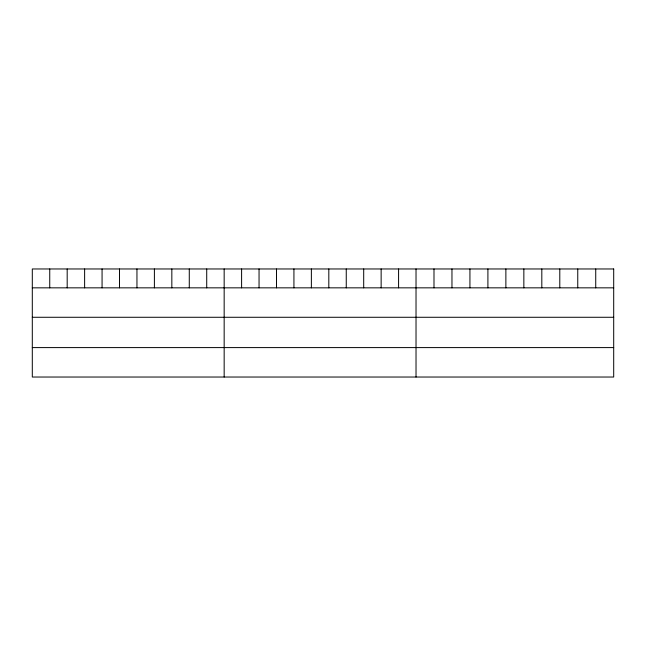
<?xml version="1.0" encoding="UTF-8"?>
<svg xmlns="http://www.w3.org/2000/svg" width="646" height="646" viewBox="0 0 646 646"><rect width="100%" height="100%" fill="white"/><g stroke="black" fill="none" stroke-linecap="round" stroke-linejoin="round"><path stroke-width="0.97" d="M32.3 287.841L613.7 287.841M32.3 317.275L613.7 317.275M32.3 347.596L613.7 347.596M595.733 268.97L595.733 287.841M577.758 268.97L577.758 287.841M559.791 268.97L559.791 287.841M541.816 268.97L541.816 287.841M523.849 268.97L523.849 287.841M505.875 268.97L505.875 287.841M487.908 268.97L487.908 287.841M469.933 268.97L469.933 287.841M451.966 268.97L451.966 287.841M433.991 268.97L433.991 287.841M416.024 268.97L416.024 377.03M398.582 268.97L398.582 287.841M381.14 268.97L381.14 287.841M363.698 268.97L363.698 287.841M346.256 268.97L346.256 287.841M328.814 268.97L328.814 287.841M311.372 268.97L311.372 287.841M293.93 268.97L293.93 287.841M276.488 268.97L276.488 287.841M259.046 268.97L259.046 287.841M241.604 268.97L241.604 287.841M224.162 268.97L224.162 377.03M206.72 268.97L206.72 287.841M189.278 268.97L189.278 287.841M171.836 268.97L171.836 287.841M154.394 268.97L154.394 287.841M136.952 268.97L136.952 287.841M119.51 268.97L119.51 287.841M102.068 268.97L102.068 287.841M84.626 268.97L84.626 287.841M67.184 268.97L67.184 287.841M49.742 268.97L49.742 287.841M613.7 268.97L32.3 268.97L32.3 377.03L613.7 377.03L613.7 268.97"/></g></svg>
